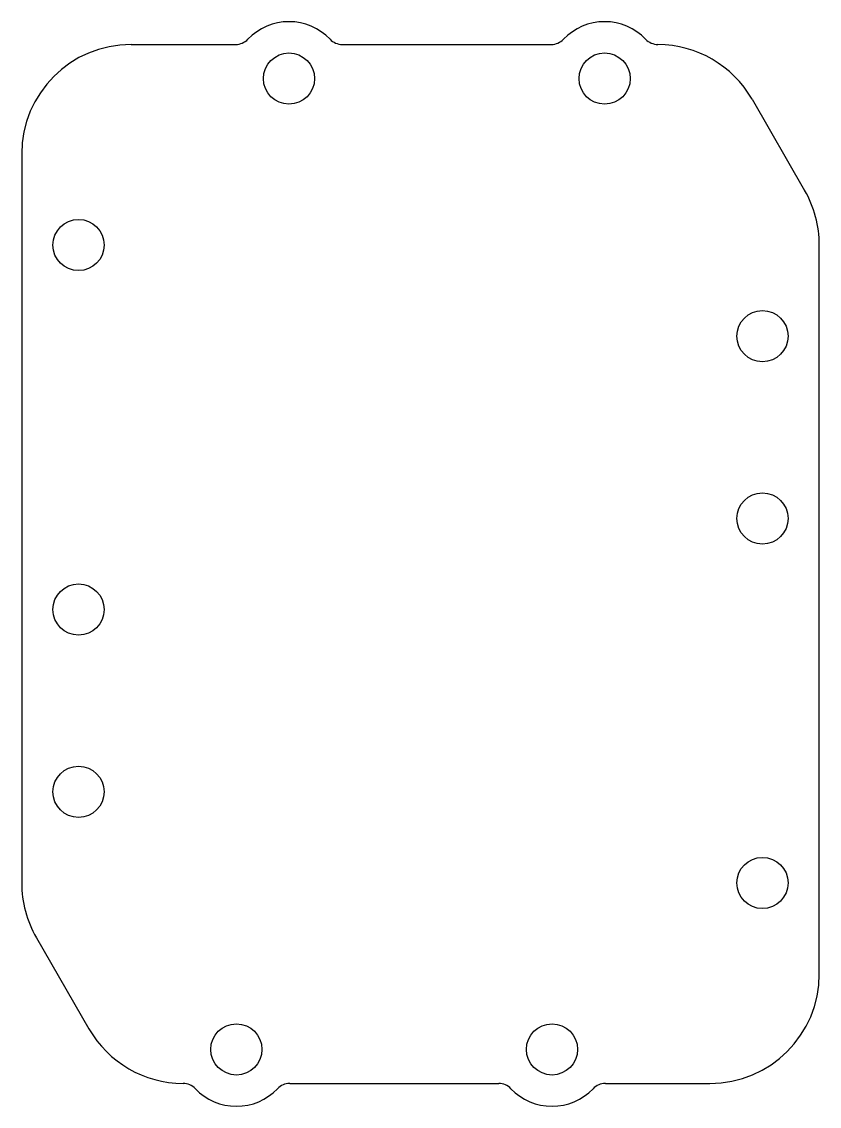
# Model space of a CAD drawing. Header units: millimetres. Extents: x -19 to 121, y -167 to 23.
import ezdxf

# ---------------------------------------------------------------- set-up
doc = ezdxf.new("R2010")
doc.units = ezdxf.units.MM

msp = doc.modelspace()

# ---------------------------------------------------------------- linework, layer by layer
at = {"color": 7, "linetype": 'Continuous', "lineweight": 25}
for p, q in [((0, 19.25), (18.37, 19.25)), ((37.13, 19.25), (73.87, 19.25)), ((109.17, 9.62), (118.42, -6.4)), ((-19.25, 0), (-19.25, -128.17)), ((121, -144.19), (121, -16.02)), ((-16.67, -137.8), (-7.42, -153.82)), ((27.88, -163.44), (64.62, -163.44)), ((83.38, -163.44), (101.75, -163.44))]:
    msp.add_line(p, q, dxfattribs=at)
for centre in [(27.75, 13.25), (83.25, 13.25), (-9.25, -16.02), (111, -32.04), (111, -64.09), (-9.25, -80.11), (-9.25, -112.15), (111, -128.17), (18.5, -157.44), (74, -157.44)]:
    msp.add_circle(centre, 4.5, dxfattribs=at)
for centre, radius, start, end in [((27.75, 13.25), 10, 43.8131, 136.1869), ((83.25, 13.25), 10, 43.8131, 136.1869), ((0, 0), 19.25, 90, 180), ((18.37, 22.25), 3, 270, 316.1869), ((37.13, 22.25), 3, 223.8131, 270), ((73.87, 22.25), 3, 270, 316.1869), ((92.63, 22.25), 3, 223.8131, 270), ((92.5, 0), 19.25, 30, 89.6106), ((101.75, -16.02), 19.25, 0, 30), ((0, -128.17), 19.25, 180, 210), ((101.75, -144.19), 19.25, 270, 0), ((9.25, -144.19), 19.25, 210, 269.6106), ((9.12, -166.44), 3, 43.8131, 90), ((27.88, -166.44), 3, 90, 136.1869), ((64.62, -166.44), 3, 43.8131, 90), ((83.38, -166.44), 3, 90, 136.1869), ((18.5, -157.44), 10, 223.8131, 316.1869), ((74, -157.44), 10, 223.8131, 316.1869)]:
    msp.add_arc(centre, radius, start, end, dxfattribs=at)

doc.saveas('drawing.dxf')
